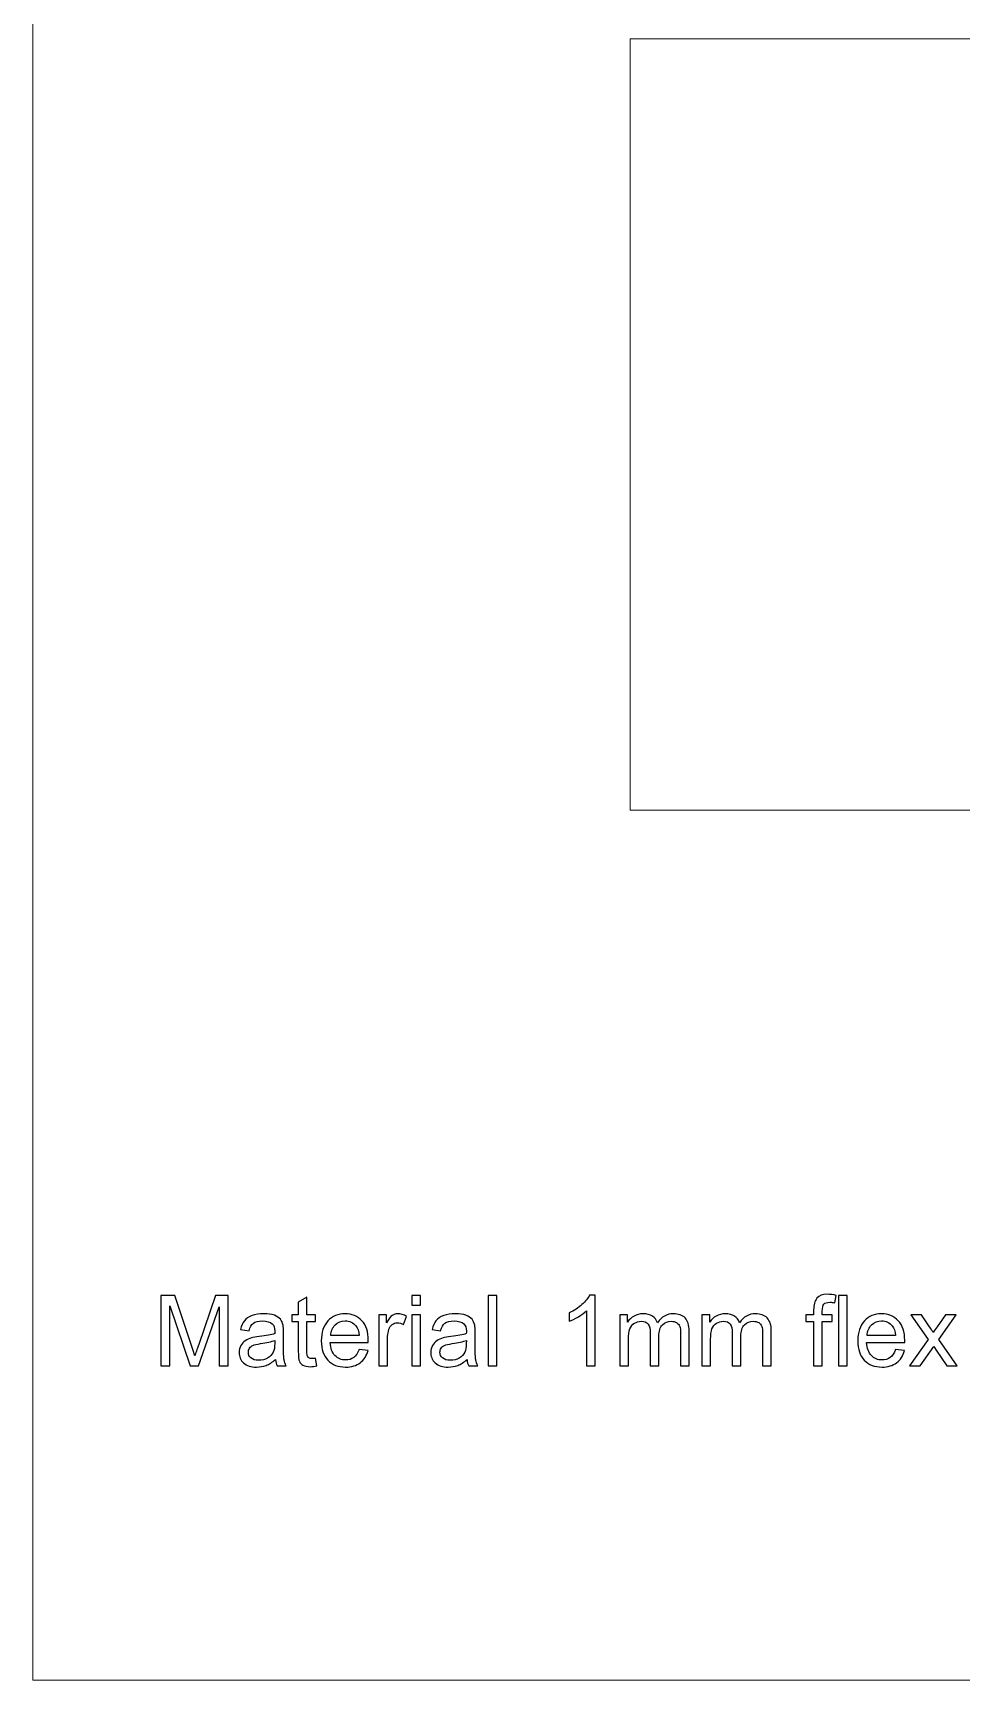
# Model space of a CAD drawing. Header units: centimetres. Extents: x -58 to 45, y -38 to 28.
# Drawn here: x -51.45 to -43.47, y -37.85 to -23.7 of the extents above; entities that cross this region are included whole.
import ezdxf

# ---------------------------------------------------------------- set-up
doc = ezdxf.new("R2010")
doc.units = ezdxf.units.CM
doc.header["$MEASUREMENT"] = 0

msp = doc.modelspace()

# ---------------------------------------------------------------- linework, layer by layer
at = {"color": 250, "lineweight": 20}
msp.add_lwpolyline([(-51.45052, -37.85097), (-35.3697, -37.85097), (-35.3697, -7.46307), (-51.45052, -7.46307), (-51.45052, -37.85097)], close=True, dxfattribs=at)
at = {"lineweight": 9}
msp.add_open_spline([(-38.72285, -30.37525), (-38.72285, -30.37525), (-38.72285, -23.74723), (-38.72285, -23.74723), (-38.72285, -23.74723), (-38.72285, -23.74723), (-46.31701, -23.74723), (-46.31701, -23.74723), (-46.31701, -23.74723), (-46.31701, -23.74723), (-46.31701, -30.37525), (-46.31701, -30.37525), (-46.31701, -30.37525), (-46.31701, -30.37525), (-38.72285, -30.37525), (-38.72285, -30.37525)], degree=3, knots=[0, 0, 0, 0, 0.2, 0.2, 0.2, 0.2, 0.4, 0.4, 0.4, 0.4, 0.6, 0.6, 0.6, 0.6, 1, 1, 1, 1], dxfattribs=at)
at = {"color": 250}
for points, knots in [([(-50.3511, -35.15223), (-50.3511, -35.15223), (-50.3511, -34.54601), (-50.3511, -34.54601), (-50.3511, -34.54601), (-50.3511, -34.54601), (-50.23087, -34.54601), (-50.23087, -34.54601), (-50.23087, -34.54601), (-50.23087, -34.54601), (-50.0875, -34.97513), (-50.0875, -34.97513), (-50.0875, -34.97513), (-50.07424, -35.01507), (-50.06464, -35.04499), (-50.05858, -35.06488), (-50.05858, -35.06488), (-50.05166, -35.04287), (-50.0408, -35.01041), (-50.02612, -34.96766), (-50.02612, -34.96766), (-50.02612, -34.96766), (-49.88021, -34.54601), (-49.88021, -34.54601), (-49.88021, -34.54601), (-49.88021, -34.54601), (-49.77282, -34.54601), (-49.77282, -34.54601), (-49.77282, -34.54601), (-49.77282, -34.54601), (-49.77282, -35.15223), (-49.77282, -35.15223), (-49.77282, -35.15223), (-49.77282, -35.15223), (-49.84987, -35.15223), (-49.84987, -35.15223), (-49.84987, -35.15223), (-49.84987, -35.15223), (-49.84987, -34.64507), (-49.84987, -34.64507), (-49.84987, -34.64507), (-49.84987, -34.64507), (-50.02683, -35.15223), (-50.02683, -35.15223), (-50.02683, -35.15223), (-50.02683, -35.15223), (-50.09907, -35.15223), (-50.09907, -35.15223), (-50.09907, -35.15223), (-50.09907, -35.15223), (-50.27405, -34.63576), (-50.27405, -34.63576), (-50.27405, -34.63576), (-50.27405, -34.63576), (-50.27405, -35.15223), (-50.27405, -35.15223), (-50.27405, -35.15223), (-50.27405, -35.15223), (-50.3511, -35.15223), (-50.3511, -35.15223)], [0, 0, 0, 0, 0.0625, 0.0625, 0.0625, 0.0625, 0.125, 0.125, 0.125, 0.125, 0.1875, 0.1875, 0.1875, 0.1875, 0.25, 0.25, 0.25, 0.25, 0.3125, 0.3125, 0.3125, 0.3125, 0.375, 0.375, 0.375, 0.375, 0.4375, 0.4375, 0.4375, 0.4375, 0.5, 0.5, 0.5, 0.5, 0.5625, 0.5625, 0.5625, 0.5625, 0.625, 0.625, 0.625, 0.625, 0.6875, 0.6875, 0.6875, 0.6875, 0.75, 0.75, 0.75, 0.75, 0.8125, 0.8125, 0.8125, 0.8125, 0.875, 0.875, 0.875, 0.875, 1, 1, 1, 1]), ([(-49.02084, -35.08577), (-49.02084, -35.08577), (-49.01068, -35.15152), (-49.01068, -35.15152), (-49.01068, -35.15152), (-49.03156, -35.1559), (-49.05033, -35.15816), (-49.0667, -35.15816), (-49.0667, -35.15816), (-49.09365, -35.15816), (-49.11453, -35.15392), (-49.12949, -35.14532), (-49.12949, -35.14532), (-49.14431, -35.13671), (-49.15475, -35.12556), (-49.16082, -35.11159), (-49.16082, -35.11159), (-49.16689, -35.09762), (-49.16985, -35.06827), (-49.16985, -35.02354), (-49.16985, -35.02354), (-49.16985, -35.02354), (-49.16985, -34.77038), (-49.16985, -34.77038), (-49.16985, -34.77038), (-49.16985, -34.77038), (-49.22488, -34.77038), (-49.22488, -34.77038), (-49.22488, -34.77038), (-49.22488, -34.77038), (-49.22488, -34.71281), (-49.22488, -34.71281), (-49.22488, -34.71281), (-49.22488, -34.71281), (-49.16985, -34.71281), (-49.16985, -34.71281), (-49.16985, -34.71281), (-49.16985, -34.71281), (-49.16985, -34.60415), (-49.16985, -34.60415), (-49.16985, -34.60415), (-49.16985, -34.60415), (-49.09534, -34.55942), (-49.09534, -34.55942), (-49.09534, -34.55942), (-49.09534, -34.55942), (-49.09534, -34.71281), (-49.09534, -34.71281), (-49.09534, -34.71281), (-49.09534, -34.71281), (-49.02084, -34.71281), (-49.02084, -34.71281), (-49.02084, -34.71281), (-49.02084, -34.71281), (-49.02084, -34.77038), (-49.02084, -34.77038), (-49.02084, -34.77038), (-49.02084, -34.77038), (-49.09534, -34.77038), (-49.09534, -34.77038), (-49.09534, -34.77038), (-49.09534, -34.77038), (-49.09534, -35.02777), (-49.09534, -35.02777), (-49.09534, -35.02777), (-49.09534, -35.04908), (-49.09407, -35.06277), (-49.09139, -35.06883), (-49.09139, -35.06883), (-49.08885, -35.0749), (-49.08462, -35.0797), (-49.07869, -35.08337), (-49.07869, -35.08337), (-49.07276, -35.0869), (-49.0643, -35.08873), (-49.05329, -35.08873), (-49.05329, -35.08873), (-49.04511, -35.08873), (-49.03424, -35.08774), (-49.02084, -35.08577)], [0, 0, 0, 0, 0.04761905, 0.04761905, 0.04761905, 0.04761905, 0.0952381, 0.0952381, 0.0952381, 0.0952381, 0.14285714, 0.14285714, 0.14285714, 0.14285714, 0.19047619, 0.19047619, 0.19047619, 0.19047619, 0.23809524, 0.23809524, 0.23809524, 0.23809524, 0.28571429, 0.28571429, 0.28571429, 0.28571429, 0.33333333, 0.33333333, 0.33333333, 0.33333333, 0.38095238, 0.38095238, 0.38095238, 0.38095238, 0.42857143, 0.42857143, 0.42857143, 0.42857143, 0.47619048, 0.47619048, 0.47619048, 0.47619048, 0.52380952, 0.52380952, 0.52380952, 0.52380952, 0.57142857, 0.57142857, 0.57142857, 0.57142857, 0.61904762, 0.61904762, 0.61904762, 0.61904762, 0.66666667, 0.66666667, 0.66666667, 0.66666667, 0.71428571, 0.71428571, 0.71428571, 0.71428571, 0.76190476, 0.76190476, 0.76190476, 0.76190476, 0.80952381, 0.80952381, 0.80952381, 0.80952381, 0.85714286, 0.85714286, 0.85714286, 0.85714286, 0.9047619, 0.9047619, 0.9047619, 0.9047619, 1, 1, 1, 1]), ([(-48.19449, -34.63068), (-48.19449, -34.63068), (-48.19449, -34.54601), (-48.19449, -34.54601), (-48.19449, -34.54601), (-48.19449, -34.54601), (-48.11998, -34.54601), (-48.11998, -34.54601), (-48.11998, -34.54601), (-48.11998, -34.54601), (-48.11998, -34.63068), (-48.11998, -34.63068), (-48.11998, -34.63068), (-48.11998, -34.63068), (-48.19449, -34.63068), (-48.19449, -34.63068)], [0, 0, 0, 0, 0.2, 0.2, 0.2, 0.2, 0.4, 0.4, 0.4, 0.4, 0.6, 0.6, 0.6, 0.6, 1, 1, 1, 1]), ([(-47.53719, -35.15223), (-47.53719, -35.15223), (-47.53719, -34.54601), (-47.53719, -34.54601), (-47.53719, -34.54601), (-47.53719, -34.54601), (-47.46269, -34.54601), (-47.46269, -34.54601), (-47.46269, -34.54601), (-47.46269, -34.54601), (-47.46269, -35.15223), (-47.46269, -35.15223), (-47.46269, -35.15223), (-47.46269, -35.15223), (-47.53719, -35.15223), (-47.53719, -35.15223)], [0, 0, 0, 0, 0.2, 0.2, 0.2, 0.2, 0.4, 0.4, 0.4, 0.4, 0.6, 0.6, 0.6, 0.6, 1, 1, 1, 1]), ([(-46.61786, -35.15223), (-46.61786, -35.15223), (-46.69237, -35.15223), (-46.69237, -35.15223), (-46.69237, -35.15223), (-46.69237, -35.15223), (-46.69237, -34.67781), (-46.69237, -34.67781), (-46.69237, -34.67781), (-46.71029, -34.69503), (-46.73385, -34.7121), (-46.76292, -34.72918), (-46.76292, -34.72918), (-46.79199, -34.74625), (-46.81824, -34.75909), (-46.84138, -34.76756), (-46.84138, -34.76756), (-46.84138, -34.76756), (-46.84138, -34.69559), (-46.84138, -34.69559), (-46.84138, -34.69559), (-46.79975, -34.67612), (-46.76334, -34.65241), (-46.73216, -34.62447), (-46.73216, -34.62447), (-46.70097, -34.59667), (-46.67882, -34.56972), (-46.66584, -34.54347), (-46.66584, -34.54347), (-46.66584, -34.54347), (-46.61786, -34.54347), (-46.61786, -34.54347), (-46.61786, -34.54347), (-46.61786, -34.54347), (-46.61786, -35.15223), (-46.61786, -35.15223)], [0, 0, 0, 0, 0.1, 0.1, 0.1, 0.1, 0.2, 0.2, 0.2, 0.2, 0.3, 0.3, 0.3, 0.3, 0.4, 0.4, 0.4, 0.4, 0.5, 0.5, 0.5, 0.5, 0.6, 0.6, 0.6, 0.6, 0.7, 0.7, 0.7, 0.7, 0.8, 0.8, 0.8, 0.8, 1, 1, 1, 1]), ([(-44.74079, -35.15223), (-44.74079, -35.15223), (-44.74079, -34.77038), (-44.74079, -34.77038), (-44.74079, -34.77038), (-44.74079, -34.77038), (-44.80683, -34.77038), (-44.80683, -34.77038), (-44.80683, -34.77038), (-44.80683, -34.77038), (-44.80683, -34.71281), (-44.80683, -34.71281), (-44.80683, -34.71281), (-44.80683, -34.71281), (-44.74079, -34.71281), (-44.74079, -34.71281), (-44.74079, -34.71281), (-44.74079, -34.71281), (-44.74079, -34.67033), (-44.74079, -34.67033), (-44.74079, -34.67033), (-44.74079, -34.62687), (-44.73133, -34.59357), (-44.71256, -34.57057), (-44.71256, -34.57057), (-44.6938, -34.54743), (-44.66416, -34.53585), (-44.62352, -34.53585), (-44.62352, -34.53585), (-44.59615, -34.53585), (-44.57089, -34.53896), (-44.54775, -34.54517), (-44.54775, -34.54517), (-44.54775, -34.54517), (-44.55932, -34.6081), (-44.55932, -34.6081), (-44.55932, -34.6081), (-44.57399, -34.6057), (-44.5874, -34.60443), (-44.59953, -34.60443), (-44.59953, -34.60443), (-44.62522, -34.60443), (-44.64285, -34.60951), (-44.65217, -34.61967), (-44.65217, -34.61967), (-44.66162, -34.62983), (-44.66628, -34.65142), (-44.66628, -34.68444), (-44.66628, -34.68444), (-44.66628, -34.68444), (-44.66628, -34.71281), (-44.66628, -34.71281), (-44.66628, -34.71281), (-44.66628, -34.71281), (-44.58077, -34.71281), (-44.58077, -34.71281), (-44.58077, -34.71281), (-44.58077, -34.71281), (-44.58077, -34.77038), (-44.58077, -34.77038), (-44.58077, -34.77038), (-44.58077, -34.77038), (-44.66628, -34.77038), (-44.66628, -34.77038), (-44.66628, -34.77038), (-44.66628, -34.77038), (-44.66628, -35.15223), (-44.66628, -35.15223), (-44.66628, -35.15223), (-44.66628, -35.15223), (-44.74079, -35.15223), (-44.74079, -35.15223)], [0, 0, 0, 0, 0.05263158, 0.05263158, 0.05263158, 0.05263158, 0.10526316, 0.10526316, 0.10526316, 0.10526316, 0.15789474, 0.15789474, 0.15789474, 0.15789474, 0.21052632, 0.21052632, 0.21052632, 0.21052632, 0.26315789, 0.26315789, 0.26315789, 0.26315789, 0.31578947, 0.31578947, 0.31578947, 0.31578947, 0.36842105, 0.36842105, 0.36842105, 0.36842105, 0.42105263, 0.42105263, 0.42105263, 0.42105263, 0.47368421, 0.47368421, 0.47368421, 0.47368421, 0.52631579, 0.52631579, 0.52631579, 0.52631579, 0.57894737, 0.57894737, 0.57894737, 0.57894737, 0.63157895, 0.63157895, 0.63157895, 0.63157895, 0.68421053, 0.68421053, 0.68421053, 0.68421053, 0.73684211, 0.73684211, 0.73684211, 0.73684211, 0.78947368, 0.78947368, 0.78947368, 0.78947368, 0.84210526, 0.84210526, 0.84210526, 0.84210526, 0.89473684, 0.89473684, 0.89473684, 0.89473684, 1, 1, 1, 1]), ([(-44.52573, -35.15223), (-44.52573, -35.15223), (-44.52573, -34.54601), (-44.52573, -34.54601), (-44.52573, -34.54601), (-44.52573, -34.54601), (-44.45123, -34.54601), (-44.45123, -34.54601), (-44.45123, -34.54601), (-44.45123, -34.54601), (-44.45123, -35.15223), (-44.45123, -35.15223), (-44.45123, -35.15223), (-44.45123, -35.15223), (-44.52573, -35.15223), (-44.52573, -35.15223)], [0, 0, 0, 0, 0.2, 0.2, 0.2, 0.2, 0.4, 0.4, 0.4, 0.4, 0.6, 0.6, 0.6, 0.6, 1, 1, 1, 1]), ([(-49.36642, -35.0972), (-49.39408, -35.12076), (-49.42075, -35.13727), (-49.44629, -35.14701), (-49.44629, -35.14701), (-49.47183, -35.15675), (-49.4992, -35.16154), (-49.52856, -35.16154), (-49.52856, -35.16154), (-49.57682, -35.16154), (-49.61393, -35.14983), (-49.63989, -35.12627), (-49.63989, -35.12627), (-49.66586, -35.10284), (-49.67884, -35.07278), (-49.67884, -35.03624), (-49.67884, -35.03624), (-49.67884, -35.01479), (-49.6739, -34.99517), (-49.66416, -34.97739), (-49.66416, -34.97739), (-49.65429, -34.95961), (-49.64145, -34.9455), (-49.62564, -34.93478), (-49.62564, -34.93478), (-49.6097, -34.92405), (-49.59192, -34.91587), (-49.57202, -34.91036), (-49.57202, -34.91036), (-49.55734, -34.90655), (-49.53519, -34.90289), (-49.5057, -34.89922), (-49.5057, -34.89922), (-49.44558, -34.89216), (-49.40113, -34.88355), (-49.37277, -34.87368), (-49.37277, -34.87368), (-49.37249, -34.86352), (-49.37235, -34.85702), (-49.37235, -34.85434), (-49.37235, -34.85434), (-49.37235, -34.82415), (-49.3794, -34.80284), (-49.39351, -34.79042), (-49.39351, -34.79042), (-49.41256, -34.77363), (-49.44093, -34.7653), (-49.47846, -34.7653), (-49.47846, -34.7653), (-49.5136, -34.7653), (-49.53956, -34.77151), (-49.55621, -34.78379), (-49.55621, -34.78379), (-49.57301, -34.79606), (-49.58528, -34.8178), (-49.59333, -34.84912), (-49.59333, -34.84912), (-49.59333, -34.84912), (-49.66614, -34.83896), (-49.66614, -34.83896), (-49.66614, -34.83896), (-49.65951, -34.80778), (-49.64864, -34.78252), (-49.6334, -34.76333), (-49.6334, -34.76333), (-49.61816, -34.74414), (-49.59615, -34.72946), (-49.56736, -34.71902), (-49.56736, -34.71902), (-49.53872, -34.70872), (-49.50527, -34.70349), (-49.46745, -34.70349), (-49.46745, -34.70349), (-49.42992, -34.70349), (-49.3993, -34.70787), (-49.37573, -34.71676), (-49.37573, -34.71676), (-49.35231, -34.72565), (-49.33495, -34.73666), (-49.32394, -34.75006), (-49.32394, -34.75006), (-49.31294, -34.76347), (-49.30518, -34.7804), (-49.30066, -34.80086), (-49.30066, -34.80086), (-49.29826, -34.81356), (-49.29699, -34.83642), (-49.29699, -34.8693), (-49.29699, -34.8693), (-49.29699, -34.8693), (-49.29699, -34.96808), (-49.29699, -34.96808), (-49.29699, -34.96808), (-49.29699, -35.03708), (-49.29544, -35.08069), (-49.29234, -35.09917), (-49.29234, -35.09917), (-49.28937, -35.11766), (-49.28316, -35.1353), (-49.27413, -35.15223), (-49.27413, -35.15223), (-49.27413, -35.15223), (-49.35203, -35.15223), (-49.35203, -35.15223), (-49.35203, -35.15223), (-49.3595, -35.13657), (-49.3643, -35.11822), (-49.36642, -35.0972)], [0, 0, 0, 0, 0.03571429, 0.03571429, 0.03571429, 0.03571429, 0.07142857, 0.07142857, 0.07142857, 0.07142857, 0.10714286, 0.10714286, 0.10714286, 0.10714286, 0.14285714, 0.14285714, 0.14285714, 0.14285714, 0.17857143, 0.17857143, 0.17857143, 0.17857143, 0.21428571, 0.21428571, 0.21428571, 0.21428571, 0.25, 0.25, 0.25, 0.25, 0.28571429, 0.28571429, 0.28571429, 0.28571429, 0.32142857, 0.32142857, 0.32142857, 0.32142857, 0.35714286, 0.35714286, 0.35714286, 0.35714286, 0.39285714, 0.39285714, 0.39285714, 0.39285714, 0.42857143, 0.42857143, 0.42857143, 0.42857143, 0.46428571, 0.46428571, 0.46428571, 0.46428571, 0.5, 0.5, 0.5, 0.5, 0.53571429, 0.53571429, 0.53571429, 0.53571429, 0.57142857, 0.57142857, 0.57142857, 0.57142857, 0.60714286, 0.60714286, 0.60714286, 0.60714286, 0.64285714, 0.64285714, 0.64285714, 0.64285714, 0.67857143, 0.67857143, 0.67857143, 0.67857143, 0.71428571, 0.71428571, 0.71428571, 0.71428571, 0.75, 0.75, 0.75, 0.75, 0.78571429, 0.78571429, 0.78571429, 0.78571429, 0.82142857, 0.82142857, 0.82142857, 0.82142857, 0.85714286, 0.85714286, 0.85714286, 0.85714286, 0.89285714, 0.89285714, 0.89285714, 0.89285714, 0.92857143, 0.92857143, 0.92857143, 0.92857143, 1, 1, 1, 1]), ([(-48.6476, -35.00999), (-48.6476, -35.00999), (-48.57055, -35.02015), (-48.57055, -35.02015), (-48.57055, -35.02015), (-48.58255, -35.06488), (-48.60498, -35.09974), (-48.63772, -35.12443), (-48.63772, -35.12443), (-48.67046, -35.14913), (-48.71223, -35.16154), (-48.76317, -35.16154), (-48.76317, -35.16154), (-48.82723, -35.16154), (-48.87803, -35.14179), (-48.91557, -35.10228), (-48.91557, -35.10228), (-48.95311, -35.06291), (-48.97187, -35.00745), (-48.97187, -34.93619), (-48.97187, -34.93619), (-48.97187, -34.86253), (-48.95296, -34.80524), (-48.91501, -34.7646), (-48.91501, -34.7646), (-48.87705, -34.72381), (-48.8278, -34.70349), (-48.76726, -34.70349), (-48.76726, -34.70349), (-48.7087, -34.70349), (-48.66086, -34.72339), (-48.62375, -34.76333), (-48.62375, -34.76333), (-48.58664, -34.80326), (-48.56801, -34.85942), (-48.56801, -34.93181), (-48.56801, -34.93181), (-48.56801, -34.93619), (-48.56815, -34.94282), (-48.56843, -34.95157), (-48.56843, -34.95157), (-48.56843, -34.95157), (-48.89567, -34.95157), (-48.89567, -34.95157), (-48.89567, -34.95157), (-48.89285, -34.99969), (-48.8793, -35.03666), (-48.85475, -35.0622), (-48.85475, -35.0622), (-48.83034, -35.08774), (-48.79972, -35.10058), (-48.76317, -35.10058), (-48.76317, -35.10058), (-48.73593, -35.10058), (-48.71265, -35.09339), (-48.69346, -35.07899), (-48.69346, -35.07899), (-48.67413, -35.0646), (-48.65889, -35.0416), (-48.6476, -35.00999)], [0, 0, 0, 0, 0.0625, 0.0625, 0.0625, 0.0625, 0.125, 0.125, 0.125, 0.125, 0.1875, 0.1875, 0.1875, 0.1875, 0.25, 0.25, 0.25, 0.25, 0.3125, 0.3125, 0.3125, 0.3125, 0.375, 0.375, 0.375, 0.375, 0.4375, 0.4375, 0.4375, 0.4375, 0.5, 0.5, 0.5, 0.5, 0.5625, 0.5625, 0.5625, 0.5625, 0.625, 0.625, 0.625, 0.625, 0.6875, 0.6875, 0.6875, 0.6875, 0.75, 0.75, 0.75, 0.75, 0.8125, 0.8125, 0.8125, 0.8125, 0.875, 0.875, 0.875, 0.875, 1, 1, 1, 1]), ([(-48.89144, -34.89061), (-48.89144, -34.89061), (-48.64675, -34.89061), (-48.64675, -34.89061), (-48.64675, -34.89061), (-48.65, -34.85364), (-48.65945, -34.82598), (-48.67483, -34.80749), (-48.67483, -34.80749), (-48.6984, -34.77885), (-48.72916, -34.76446), (-48.76684, -34.76446), (-48.76684, -34.76446), (-48.80099, -34.76446), (-48.82963, -34.77589), (-48.85292, -34.79875), (-48.85292, -34.79875), (-48.87606, -34.82161), (-48.8889, -34.85223), (-48.89144, -34.89061)], [0, 0, 0, 0, 0.16666667, 0.16666667, 0.16666667, 0.16666667, 0.33333333, 0.33333333, 0.33333333, 0.33333333, 0.5, 0.5, 0.5, 0.5, 0.66666667, 0.66666667, 0.66666667, 0.66666667, 1, 1, 1, 1]), ([(-48.47728, -35.15223), (-48.47728, -35.15223), (-48.47728, -34.71281), (-48.47728, -34.71281), (-48.47728, -34.71281), (-48.47728, -34.71281), (-48.41039, -34.71281), (-48.41039, -34.71281), (-48.41039, -34.71281), (-48.41039, -34.71281), (-48.41039, -34.78012), (-48.41039, -34.78012), (-48.41039, -34.78012), (-48.39332, -34.74893), (-48.37751, -34.72833), (-48.36298, -34.71845), (-48.36298, -34.71845), (-48.34844, -34.70843), (-48.3325, -34.70349), (-48.31514, -34.70349), (-48.31514, -34.70349), (-48.29002, -34.70349), (-48.26448, -34.7114), (-48.23852, -34.72706), (-48.23852, -34.72706), (-48.23852, -34.72706), (-48.26504, -34.79578), (-48.26504, -34.79578), (-48.26504, -34.79578), (-48.28311, -34.78562), (-48.30117, -34.78054), (-48.31923, -34.78054), (-48.31923, -34.78054), (-48.33546, -34.78054), (-48.34999, -34.78548), (-48.36283, -34.79522), (-48.36283, -34.79522), (-48.37568, -34.80495), (-48.38485, -34.8185), (-48.39035, -34.83586), (-48.39035, -34.83586), (-48.39868, -34.86225), (-48.40277, -34.89117), (-48.40277, -34.92264), (-48.40277, -34.92264), (-48.40277, -34.92264), (-48.40277, -35.15223), (-48.40277, -35.15223), (-48.40277, -35.15223), (-48.40277, -35.15223), (-48.47728, -35.15223), (-48.47728, -35.15223)], [0, 0, 0, 0, 0.07142857, 0.07142857, 0.07142857, 0.07142857, 0.14285714, 0.14285714, 0.14285714, 0.14285714, 0.21428571, 0.21428571, 0.21428571, 0.21428571, 0.28571429, 0.28571429, 0.28571429, 0.28571429, 0.35714286, 0.35714286, 0.35714286, 0.35714286, 0.42857143, 0.42857143, 0.42857143, 0.42857143, 0.5, 0.5, 0.5, 0.5, 0.57142857, 0.57142857, 0.57142857, 0.57142857, 0.64285714, 0.64285714, 0.64285714, 0.64285714, 0.71428571, 0.71428571, 0.71428571, 0.71428571, 0.78571429, 0.78571429, 0.78571429, 0.78571429, 0.85714286, 0.85714286, 0.85714286, 0.85714286, 1, 1, 1, 1]), ([(-48.19449, -35.15223), (-48.19449, -35.15223), (-48.19449, -34.71281), (-48.19449, -34.71281), (-48.19449, -34.71281), (-48.19449, -34.71281), (-48.11998, -34.71281), (-48.11998, -34.71281), (-48.11998, -34.71281), (-48.11998, -34.71281), (-48.11998, -35.15223), (-48.11998, -35.15223), (-48.11998, -35.15223), (-48.11998, -35.15223), (-48.19449, -35.15223), (-48.19449, -35.15223)], [0, 0, 0, 0, 0.2, 0.2, 0.2, 0.2, 0.4, 0.4, 0.4, 0.4, 0.6, 0.6, 0.6, 0.6, 1, 1, 1, 1]), ([(-47.71937, -35.0972), (-47.74703, -35.12076), (-47.7737, -35.13727), (-47.79924, -35.14701), (-47.79924, -35.14701), (-47.82478, -35.15675), (-47.85215, -35.16154), (-47.88151, -35.16154), (-47.88151, -35.16154), (-47.92977, -35.16154), (-47.96688, -35.14983), (-47.99284, -35.12627), (-47.99284, -35.12627), (-48.01881, -35.10284), (-48.03179, -35.07278), (-48.03179, -35.03624), (-48.03179, -35.03624), (-48.03179, -35.01479), (-48.02685, -34.99517), (-48.01711, -34.97739), (-48.01711, -34.97739), (-48.00724, -34.95961), (-47.9944, -34.9455), (-47.97859, -34.93478), (-47.97859, -34.93478), (-47.96265, -34.92405), (-47.94487, -34.91587), (-47.92497, -34.91036), (-47.92497, -34.91036), (-47.91029, -34.90655), (-47.88814, -34.90289), (-47.85865, -34.89922), (-47.85865, -34.89922), (-47.79853, -34.89216), (-47.75408, -34.88355), (-47.72572, -34.87368), (-47.72572, -34.87368), (-47.72544, -34.86352), (-47.7253, -34.85702), (-47.7253, -34.85434), (-47.7253, -34.85434), (-47.7253, -34.82415), (-47.73235, -34.80284), (-47.74646, -34.79042), (-47.74646, -34.79042), (-47.76551, -34.77363), (-47.79388, -34.7653), (-47.83141, -34.7653), (-47.83141, -34.7653), (-47.86655, -34.7653), (-47.89251, -34.77151), (-47.90916, -34.78379), (-47.90916, -34.78379), (-47.92596, -34.79606), (-47.93823, -34.8178), (-47.94628, -34.84912), (-47.94628, -34.84912), (-47.94628, -34.84912), (-48.01909, -34.83896), (-48.01909, -34.83896), (-48.01909, -34.83896), (-48.01246, -34.80778), (-48.00159, -34.78252), (-47.98635, -34.76333), (-47.98635, -34.76333), (-47.97111, -34.74414), (-47.9491, -34.72946), (-47.92031, -34.71902), (-47.92031, -34.71902), (-47.89167, -34.70872), (-47.85822, -34.70349), (-47.8204, -34.70349), (-47.8204, -34.70349), (-47.78287, -34.70349), (-47.75225, -34.70787), (-47.72868, -34.71676), (-47.72868, -34.71676), (-47.70526, -34.72565), (-47.6879, -34.73666), (-47.67689, -34.75006), (-47.67689, -34.75006), (-47.66589, -34.76347), (-47.65813, -34.7804), (-47.65361, -34.80086), (-47.65361, -34.80086), (-47.65121, -34.81356), (-47.64994, -34.83642), (-47.64994, -34.8693), (-47.64994, -34.8693), (-47.64994, -34.8693), (-47.64994, -34.96808), (-47.64994, -34.96808), (-47.64994, -34.96808), (-47.64994, -35.03708), (-47.64839, -35.08069), (-47.64529, -35.09917), (-47.64529, -35.09917), (-47.64232, -35.11766), (-47.63611, -35.1353), (-47.62708, -35.15223), (-47.62708, -35.15223), (-47.62708, -35.15223), (-47.70498, -35.15223), (-47.70498, -35.15223), (-47.70498, -35.15223), (-47.71245, -35.13657), (-47.71725, -35.11822), (-47.71937, -35.0972)], [0, 0, 0, 0, 0.03571429, 0.03571429, 0.03571429, 0.03571429, 0.07142857, 0.07142857, 0.07142857, 0.07142857, 0.10714286, 0.10714286, 0.10714286, 0.10714286, 0.14285714, 0.14285714, 0.14285714, 0.14285714, 0.17857143, 0.17857143, 0.17857143, 0.17857143, 0.21428571, 0.21428571, 0.21428571, 0.21428571, 0.25, 0.25, 0.25, 0.25, 0.28571429, 0.28571429, 0.28571429, 0.28571429, 0.32142857, 0.32142857, 0.32142857, 0.32142857, 0.35714286, 0.35714286, 0.35714286, 0.35714286, 0.39285714, 0.39285714, 0.39285714, 0.39285714, 0.42857143, 0.42857143, 0.42857143, 0.42857143, 0.46428571, 0.46428571, 0.46428571, 0.46428571, 0.5, 0.5, 0.5, 0.5, 0.53571429, 0.53571429, 0.53571429, 0.53571429, 0.57142857, 0.57142857, 0.57142857, 0.57142857, 0.60714286, 0.60714286, 0.60714286, 0.60714286, 0.64285714, 0.64285714, 0.64285714, 0.64285714, 0.67857143, 0.67857143, 0.67857143, 0.67857143, 0.71428571, 0.71428571, 0.71428571, 0.71428571, 0.75, 0.75, 0.75, 0.75, 0.78571429, 0.78571429, 0.78571429, 0.78571429, 0.82142857, 0.82142857, 0.82142857, 0.82142857, 0.85714286, 0.85714286, 0.85714286, 0.85714286, 0.89285714, 0.89285714, 0.89285714, 0.89285714, 0.92857143, 0.92857143, 0.92857143, 0.92857143, 1, 1, 1, 1]), ([(-46.40605, -35.15223), (-46.40605, -35.15223), (-46.40605, -34.71281), (-46.40605, -34.71281), (-46.40605, -34.71281), (-46.40605, -34.71281), (-46.33916, -34.71281), (-46.33916, -34.71281), (-46.33916, -34.71281), (-46.33916, -34.71281), (-46.33916, -34.7749), (-46.33916, -34.7749), (-46.33916, -34.7749), (-46.32548, -34.75345), (-46.30713, -34.73609), (-46.28427, -34.72311), (-46.28427, -34.72311), (-46.26141, -34.70999), (-46.23545, -34.70349), (-46.20624, -34.70349), (-46.20624, -34.70349), (-46.17378, -34.70349), (-46.14711, -34.71027), (-46.12637, -34.72367), (-46.12637, -34.72367), (-46.10562, -34.73722), (-46.09095, -34.75599), (-46.08248, -34.78026), (-46.08248, -34.78026), (-46.04749, -34.72904), (-46.00219, -34.70349), (-45.94631, -34.70349), (-45.94631, -34.70349), (-45.90256, -34.70349), (-45.86884, -34.71549), (-45.84541, -34.73962), (-45.84541, -34.73962), (-45.82185, -34.76375), (-45.80999, -34.80086), (-45.80999, -34.85096), (-45.80999, -34.85096), (-45.80999, -34.85096), (-45.80999, -35.15223), (-45.80999, -35.15223), (-45.80999, -35.15223), (-45.80999, -35.15223), (-45.8845, -35.15223), (-45.8845, -35.15223), (-45.8845, -35.15223), (-45.8845, -35.15223), (-45.8845, -34.87565), (-45.8845, -34.87565), (-45.8845, -34.87565), (-45.8845, -34.84602), (-45.88704, -34.82457), (-45.89184, -34.81145), (-45.89184, -34.81145), (-45.89664, -34.79832), (-45.90539, -34.78788), (-45.91823, -34.77984), (-45.91823, -34.77984), (-45.93093, -34.77179), (-45.94588, -34.76784), (-45.96296, -34.76784), (-45.96296, -34.76784), (-45.994, -34.76784), (-46.01969, -34.77814), (-46.04015, -34.7986), (-46.04015, -34.7986), (-46.06061, -34.81921), (-46.07077, -34.85209), (-46.07077, -34.89724), (-46.07077, -34.89724), (-46.07077, -34.89724), (-46.07077, -35.15223), (-46.07077, -35.15223), (-46.07077, -35.15223), (-46.07077, -35.15223), (-46.14528, -35.15223), (-46.14528, -35.15223), (-46.14528, -35.15223), (-46.14528, -35.15223), (-46.14528, -34.86704), (-46.14528, -34.86704), (-46.14528, -34.86704), (-46.14528, -34.83402), (-46.15134, -34.80919), (-46.16348, -34.79268), (-46.16348, -34.79268), (-46.17561, -34.77617), (-46.19551, -34.76784), (-46.22303, -34.76784), (-46.22303, -34.76784), (-46.24391, -34.76784), (-46.26324, -34.77335), (-46.28102, -34.78435), (-46.28102, -34.78435), (-46.2988, -34.79536), (-46.31165, -34.81145), (-46.31969, -34.83275), (-46.31969, -34.83275), (-46.32759, -34.85392), (-46.33154, -34.88454), (-46.33154, -34.92448), (-46.33154, -34.92448), (-46.33154, -34.92448), (-46.33154, -35.15223), (-46.33154, -35.15223), (-46.33154, -35.15223), (-46.33154, -35.15223), (-46.40605, -35.15223), (-46.40605, -35.15223)], [0, 0, 0, 0, 0.03448276, 0.03448276, 0.03448276, 0.03448276, 0.06896552, 0.06896552, 0.06896552, 0.06896552, 0.10344828, 0.10344828, 0.10344828, 0.10344828, 0.13793103, 0.13793103, 0.13793103, 0.13793103, 0.17241379, 0.17241379, 0.17241379, 0.17241379, 0.20689655, 0.20689655, 0.20689655, 0.20689655, 0.24137931, 0.24137931, 0.24137931, 0.24137931, 0.27586207, 0.27586207, 0.27586207, 0.27586207, 0.31034483, 0.31034483, 0.31034483, 0.31034483, 0.34482759, 0.34482759, 0.34482759, 0.34482759, 0.37931034, 0.37931034, 0.37931034, 0.37931034, 0.4137931, 0.4137931, 0.4137931, 0.4137931, 0.44827586, 0.44827586, 0.44827586, 0.44827586, 0.48275862, 0.48275862, 0.48275862, 0.48275862, 0.51724138, 0.51724138, 0.51724138, 0.51724138, 0.55172414, 0.55172414, 0.55172414, 0.55172414, 0.5862069, 0.5862069, 0.5862069, 0.5862069, 0.62068966, 0.62068966, 0.62068966, 0.62068966, 0.65517241, 0.65517241, 0.65517241, 0.65517241, 0.68965517, 0.68965517, 0.68965517, 0.68965517, 0.72413793, 0.72413793, 0.72413793, 0.72413793, 0.75862069, 0.75862069, 0.75862069, 0.75862069, 0.79310345, 0.79310345, 0.79310345, 0.79310345, 0.82758621, 0.82758621, 0.82758621, 0.82758621, 0.86206897, 0.86206897, 0.86206897, 0.86206897, 0.89655172, 0.89655172, 0.89655172, 0.89655172, 0.93103448, 0.93103448, 0.93103448, 0.93103448, 1, 1, 1, 1]), ([(-45.70077, -35.15223), (-45.70077, -35.15223), (-45.70077, -34.71281), (-45.70077, -34.71281), (-45.70077, -34.71281), (-45.70077, -34.71281), (-45.63388, -34.71281), (-45.63388, -34.71281), (-45.63388, -34.71281), (-45.63388, -34.71281), (-45.63388, -34.7749), (-45.63388, -34.7749), (-45.63388, -34.7749), (-45.6202, -34.75345), (-45.60185, -34.73609), (-45.57899, -34.72311), (-45.57899, -34.72311), (-45.55613, -34.70999), (-45.53017, -34.70349), (-45.50096, -34.70349), (-45.50096, -34.70349), (-45.4685, -34.70349), (-45.44183, -34.71027), (-45.42109, -34.72367), (-45.42109, -34.72367), (-45.40034, -34.73722), (-45.38567, -34.75599), (-45.3772, -34.78026), (-45.3772, -34.78026), (-45.34221, -34.72904), (-45.29691, -34.70349), (-45.24103, -34.70349), (-45.24103, -34.70349), (-45.19728, -34.70349), (-45.16356, -34.71549), (-45.14013, -34.73962), (-45.14013, -34.73962), (-45.11657, -34.76375), (-45.10471, -34.80086), (-45.10471, -34.85096), (-45.10471, -34.85096), (-45.10471, -34.85096), (-45.10471, -35.15223), (-45.10471, -35.15223), (-45.10471, -35.15223), (-45.10471, -35.15223), (-45.17922, -35.15223), (-45.17922, -35.15223), (-45.17922, -35.15223), (-45.17922, -35.15223), (-45.17922, -34.87565), (-45.17922, -34.87565), (-45.17922, -34.87565), (-45.17922, -34.84602), (-45.18176, -34.82457), (-45.18656, -34.81145), (-45.18656, -34.81145), (-45.19136, -34.79832), (-45.20011, -34.78788), (-45.21295, -34.77984), (-45.21295, -34.77984), (-45.22565, -34.77179), (-45.2406, -34.76784), (-45.25768, -34.76784), (-45.25768, -34.76784), (-45.28872, -34.76784), (-45.31441, -34.77814), (-45.33487, -34.7986), (-45.33487, -34.7986), (-45.35533, -34.81921), (-45.36549, -34.85209), (-45.36549, -34.89724), (-45.36549, -34.89724), (-45.36549, -34.89724), (-45.36549, -35.15223), (-45.36549, -35.15223), (-45.36549, -35.15223), (-45.36549, -35.15223), (-45.44, -35.15223), (-45.44, -35.15223), (-45.44, -35.15223), (-45.44, -35.15223), (-45.44, -34.86704), (-45.44, -34.86704), (-45.44, -34.86704), (-45.44, -34.83402), (-45.44606, -34.80919), (-45.4582, -34.79268), (-45.4582, -34.79268), (-45.47033, -34.77617), (-45.49023, -34.76784), (-45.51775, -34.76784), (-45.51775, -34.76784), (-45.53863, -34.76784), (-45.55796, -34.77335), (-45.57574, -34.78435), (-45.57574, -34.78435), (-45.59352, -34.79536), (-45.60637, -34.81145), (-45.61441, -34.83275), (-45.61441, -34.83275), (-45.62231, -34.85392), (-45.62626, -34.88454), (-45.62626, -34.92448), (-45.62626, -34.92448), (-45.62626, -34.92448), (-45.62626, -35.15223), (-45.62626, -35.15223), (-45.62626, -35.15223), (-45.62626, -35.15223), (-45.70077, -35.15223), (-45.70077, -35.15223)], [0, 0, 0, 0, 0.03448276, 0.03448276, 0.03448276, 0.03448276, 0.06896552, 0.06896552, 0.06896552, 0.06896552, 0.10344828, 0.10344828, 0.10344828, 0.10344828, 0.13793103, 0.13793103, 0.13793103, 0.13793103, 0.17241379, 0.17241379, 0.17241379, 0.17241379, 0.20689655, 0.20689655, 0.20689655, 0.20689655, 0.24137931, 0.24137931, 0.24137931, 0.24137931, 0.27586207, 0.27586207, 0.27586207, 0.27586207, 0.31034483, 0.31034483, 0.31034483, 0.31034483, 0.34482759, 0.34482759, 0.34482759, 0.34482759, 0.37931034, 0.37931034, 0.37931034, 0.37931034, 0.4137931, 0.4137931, 0.4137931, 0.4137931, 0.44827586, 0.44827586, 0.44827586, 0.44827586, 0.48275862, 0.48275862, 0.48275862, 0.48275862, 0.51724138, 0.51724138, 0.51724138, 0.51724138, 0.55172414, 0.55172414, 0.55172414, 0.55172414, 0.5862069, 0.5862069, 0.5862069, 0.5862069, 0.62068966, 0.62068966, 0.62068966, 0.62068966, 0.65517241, 0.65517241, 0.65517241, 0.65517241, 0.68965517, 0.68965517, 0.68965517, 0.68965517, 0.72413793, 0.72413793, 0.72413793, 0.72413793, 0.75862069, 0.75862069, 0.75862069, 0.75862069, 0.79310345, 0.79310345, 0.79310345, 0.79310345, 0.82758621, 0.82758621, 0.82758621, 0.82758621, 0.86206897, 0.86206897, 0.86206897, 0.86206897, 0.89655172, 0.89655172, 0.89655172, 0.89655172, 0.93103448, 0.93103448, 0.93103448, 0.93103448, 1, 1, 1, 1]), ([(-44.0372, -35.00999), (-44.0372, -35.00999), (-43.96015, -35.02015), (-43.96015, -35.02015), (-43.96015, -35.02015), (-43.97215, -35.06488), (-43.99458, -35.09974), (-44.02732, -35.12443), (-44.02732, -35.12443), (-44.06006, -35.14913), (-44.10183, -35.16154), (-44.15277, -35.16154), (-44.15277, -35.16154), (-44.21683, -35.16154), (-44.26763, -35.14179), (-44.30517, -35.10228), (-44.30517, -35.10228), (-44.34271, -35.06291), (-44.36147, -35.00745), (-44.36147, -34.93619), (-44.36147, -34.93619), (-44.36147, -34.86253), (-44.34256, -34.80524), (-44.30461, -34.7646), (-44.30461, -34.7646), (-44.26665, -34.72381), (-44.2174, -34.70349), (-44.15686, -34.70349), (-44.15686, -34.70349), (-44.0983, -34.70349), (-44.05046, -34.72339), (-44.01335, -34.76333), (-44.01335, -34.76333), (-43.97624, -34.80326), (-43.95761, -34.85942), (-43.95761, -34.93181), (-43.95761, -34.93181), (-43.95761, -34.93619), (-43.95775, -34.94282), (-43.95803, -34.95157), (-43.95803, -34.95157), (-43.95803, -34.95157), (-44.28527, -34.95157), (-44.28527, -34.95157), (-44.28527, -34.95157), (-44.28245, -34.99969), (-44.2689, -35.03666), (-44.24435, -35.0622), (-44.24435, -35.0622), (-44.21994, -35.08774), (-44.18932, -35.10058), (-44.15277, -35.10058), (-44.15277, -35.10058), (-44.12553, -35.10058), (-44.10225, -35.09339), (-44.08306, -35.07899), (-44.08306, -35.07899), (-44.06373, -35.0646), (-44.04849, -35.0416), (-44.0372, -35.00999)], [0, 0, 0, 0, 0.0625, 0.0625, 0.0625, 0.0625, 0.125, 0.125, 0.125, 0.125, 0.1875, 0.1875, 0.1875, 0.1875, 0.25, 0.25, 0.25, 0.25, 0.3125, 0.3125, 0.3125, 0.3125, 0.375, 0.375, 0.375, 0.375, 0.4375, 0.4375, 0.4375, 0.4375, 0.5, 0.5, 0.5, 0.5, 0.5625, 0.5625, 0.5625, 0.5625, 0.625, 0.625, 0.625, 0.625, 0.6875, 0.6875, 0.6875, 0.6875, 0.75, 0.75, 0.75, 0.75, 0.8125, 0.8125, 0.8125, 0.8125, 0.875, 0.875, 0.875, 0.875, 1, 1, 1, 1]), ([(-44.28104, -34.89061), (-44.28104, -34.89061), (-44.03635, -34.89061), (-44.03635, -34.89061), (-44.03635, -34.89061), (-44.0396, -34.85364), (-44.04905, -34.82598), (-44.06443, -34.80749), (-44.06443, -34.80749), (-44.088, -34.77885), (-44.11876, -34.76446), (-44.15644, -34.76446), (-44.15644, -34.76446), (-44.19059, -34.76446), (-44.21923, -34.77589), (-44.24252, -34.79875), (-44.24252, -34.79875), (-44.26566, -34.82161), (-44.2785, -34.85223), (-44.28104, -34.89061)], [0, 0, 0, 0, 0.16666667, 0.16666667, 0.16666667, 0.16666667, 0.33333333, 0.33333333, 0.33333333, 0.33333333, 0.5, 0.5, 0.5, 0.5, 0.66666667, 0.66666667, 0.66666667, 0.66666667, 1, 1, 1, 1]), ([(-43.91683, -35.15223), (-43.91683, -35.15223), (-43.75639, -34.92462), (-43.75639, -34.92462), (-43.75639, -34.92462), (-43.75639, -34.92462), (-43.90498, -34.71281), (-43.90498, -34.71281), (-43.90498, -34.71281), (-43.90498, -34.71281), (-43.8134, -34.71281), (-43.8134, -34.71281), (-43.8134, -34.71281), (-43.8134, -34.71281), (-43.74397, -34.81653), (-43.74397, -34.81653), (-43.74397, -34.81653), (-43.73113, -34.836), (-43.72097, -34.8518), (-43.71377, -34.86422), (-43.71377, -34.86422), (-43.70121, -34.84658), (-43.69006, -34.83064), (-43.68004, -34.81638), (-43.68004, -34.81638), (-43.68004, -34.81638), (-43.60695, -34.71281), (-43.60695, -34.71281), (-43.60695, -34.71281), (-43.60695, -34.71281), (-43.51593, -34.71281), (-43.51593, -34.71281), (-43.51593, -34.71281), (-43.51593, -34.71281), (-43.66537, -34.92462), (-43.66537, -34.92462), (-43.66537, -34.92462), (-43.66537, -34.92462), (-43.5062, -35.15223), (-43.5062, -35.15223), (-43.5062, -35.15223), (-43.5062, -35.15223), (-43.59679, -35.15223), (-43.59679, -35.15223), (-43.59679, -35.15223), (-43.59679, -35.15223), (-43.68766, -35.01676), (-43.68766, -35.01676), (-43.68766, -35.01676), (-43.68766, -35.01676), (-43.70841, -34.98417), (-43.70841, -34.98417), (-43.70841, -34.98417), (-43.70841, -34.98417), (-43.82581, -35.15223), (-43.82581, -35.15223), (-43.82581, -35.15223), (-43.82581, -35.15223), (-43.91683, -35.15223), (-43.91683, -35.15223)], [0, 0, 0, 0, 0.0625, 0.0625, 0.0625, 0.0625, 0.125, 0.125, 0.125, 0.125, 0.1875, 0.1875, 0.1875, 0.1875, 0.25, 0.25, 0.25, 0.25, 0.3125, 0.3125, 0.3125, 0.3125, 0.375, 0.375, 0.375, 0.375, 0.4375, 0.4375, 0.4375, 0.4375, 0.5, 0.5, 0.5, 0.5, 0.5625, 0.5625, 0.5625, 0.5625, 0.625, 0.625, 0.625, 0.625, 0.6875, 0.6875, 0.6875, 0.6875, 0.75, 0.75, 0.75, 0.75, 0.8125, 0.8125, 0.8125, 0.8125, 0.875, 0.875, 0.875, 0.875, 1, 1, 1, 1]), ([(-49.37235, -34.9321), (-49.39944, -34.9431), (-49.44008, -34.95242), (-49.49427, -34.96004), (-49.49427, -34.96004), (-49.52503, -34.96441), (-49.54676, -34.96935), (-49.55946, -34.97485), (-49.55946, -34.97485), (-49.57216, -34.98036), (-49.5819, -34.9884), (-49.58881, -34.99884), (-49.58881, -34.99884), (-49.59573, -35.00942), (-49.59925, -35.02114), (-49.59925, -35.03412), (-49.59925, -35.03412), (-49.59925, -35.05373), (-49.59177, -35.07024), (-49.57668, -35.08337), (-49.57668, -35.08337), (-49.56158, -35.09649), (-49.53956, -35.10312), (-49.51063, -35.10312), (-49.51063, -35.10312), (-49.48199, -35.10312), (-49.45645, -35.09691), (-49.43401, -35.08436), (-49.43401, -35.08436), (-49.41172, -35.07194), (-49.39521, -35.05486), (-49.38476, -35.03327), (-49.38476, -35.03327), (-49.37672, -35.01648), (-49.37277, -34.99179), (-49.37277, -34.95919), (-49.37277, -34.95919), (-49.37277, -34.95919), (-49.37235, -34.9321), (-49.37235, -34.9321)], [0, 0, 0, 0, 0.09090909, 0.09090909, 0.09090909, 0.09090909, 0.18181818, 0.18181818, 0.18181818, 0.18181818, 0.27272727, 0.27272727, 0.27272727, 0.27272727, 0.36363636, 0.36363636, 0.36363636, 0.36363636, 0.45454545, 0.45454545, 0.45454545, 0.45454545, 0.54545455, 0.54545455, 0.54545455, 0.54545455, 0.63636364, 0.63636364, 0.63636364, 0.63636364, 0.72727273, 0.72727273, 0.72727273, 0.72727273, 0.81818182, 0.81818182, 0.81818182, 0.81818182, 1, 1, 1, 1]), ([(-47.7253, -34.9321), (-47.75239, -34.9431), (-47.79303, -34.95242), (-47.84722, -34.96004), (-47.84722, -34.96004), (-47.87798, -34.96441), (-47.89971, -34.96935), (-47.91241, -34.97485), (-47.91241, -34.97485), (-47.92511, -34.98036), (-47.93485, -34.9884), (-47.94176, -34.99884), (-47.94176, -34.99884), (-47.94868, -35.00942), (-47.9522, -35.02114), (-47.9522, -35.03412), (-47.9522, -35.03412), (-47.9522, -35.05373), (-47.94472, -35.07024), (-47.92963, -35.08337), (-47.92963, -35.08337), (-47.91453, -35.09649), (-47.89251, -35.10312), (-47.86358, -35.10312), (-47.86358, -35.10312), (-47.83494, -35.10312), (-47.8094, -35.09691), (-47.78696, -35.08436), (-47.78696, -35.08436), (-47.76467, -35.07194), (-47.74816, -35.05486), (-47.73771, -35.03327), (-47.73771, -35.03327), (-47.72967, -35.01648), (-47.72572, -34.99179), (-47.72572, -34.95919), (-47.72572, -34.95919), (-47.72572, -34.95919), (-47.7253, -34.9321), (-47.7253, -34.9321)], [0, 0, 0, 0, 0.09090909, 0.09090909, 0.09090909, 0.09090909, 0.18181818, 0.18181818, 0.18181818, 0.18181818, 0.27272727, 0.27272727, 0.27272727, 0.27272727, 0.36363636, 0.36363636, 0.36363636, 0.36363636, 0.45454545, 0.45454545, 0.45454545, 0.45454545, 0.54545455, 0.54545455, 0.54545455, 0.54545455, 0.63636364, 0.63636364, 0.63636364, 0.63636364, 0.72727273, 0.72727273, 0.72727273, 0.72727273, 0.81818182, 0.81818182, 0.81818182, 0.81818182, 1, 1, 1, 1])]:
    msp.add_open_spline(points, degree=3, knots=knots, dxfattribs=at)

doc.saveas('drawing.dxf')
